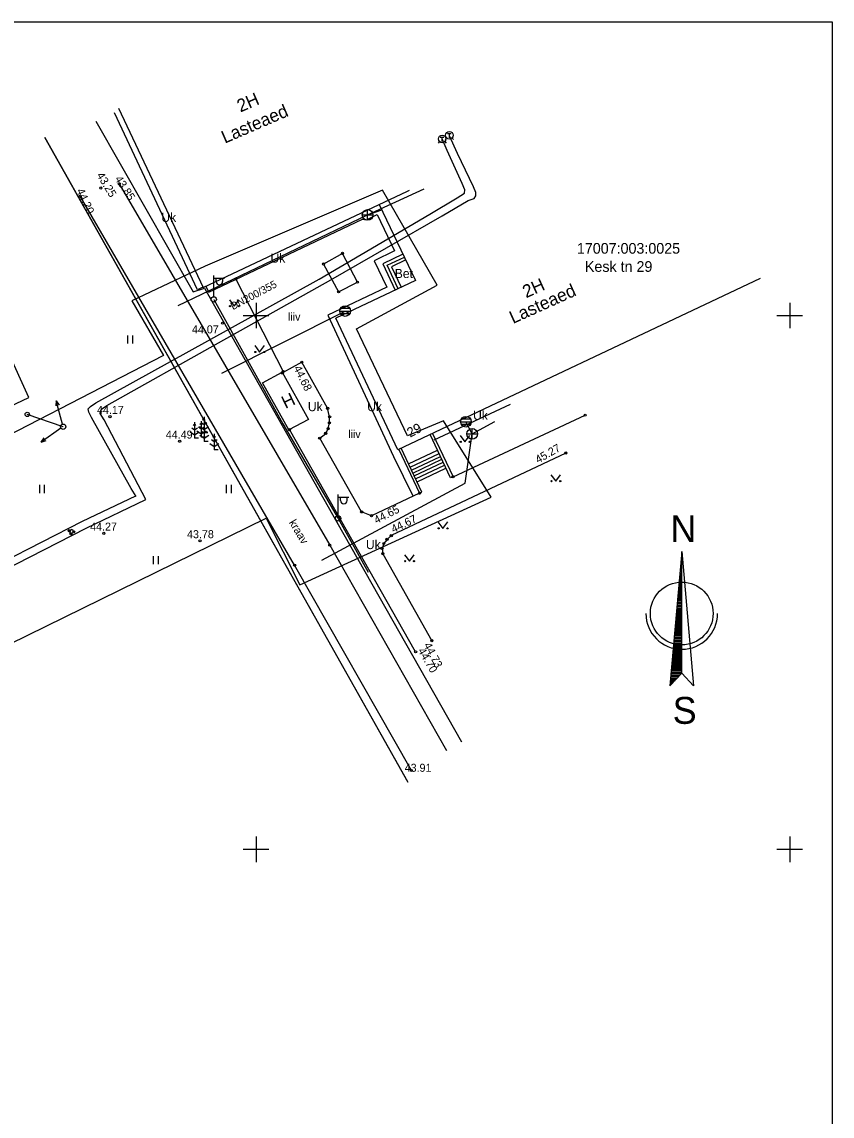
# Model space of a CAD drawing. Extents: x 641385 to 642153, y 6455477 to 6456351.
# Drawn here: x 641928.1 to 642004, y 6455975 to 6456077.5 of the extents above; entities that cross this region are included whole.
import ezdxf

# ---------------------------------------------------------------- set-up
doc = ezdxf.new("R2010")
doc.units = 0
for name, color, linetype in [('AED', 7, 'Continuous'), ('Default', 7, 'Continuous'), ('HALJASTUS', 7, 'Continuous'), ('HOONE', 7, 'Continuous'), ('HOONEDET', 7, 'Continuous'), ('JOONSIDE', 7, 'Continuous'), ('KKAEV', 7, 'Continuous'), ('KORGUS', 7, 'Continuous'), ('MOOTPIIR', 7, 'Continuous'), ('MPKAABEL', 7, 'Continuous'), ('MPOHULIIN', 7, 'Continuous'), ('PIIR', 7, 'Continuous'), ('POST', 7, 'Continuous'), ('PUU', 7, 'Continuous'), ('RAJATIS', 7, 'Continuous'), ('SKKAEV', 7, 'Continuous'), ('SKTRASS', 7, 'Continuous'), ('TEE', 7, 'Continuous'), ('TKAEV', 7, 'Continuous'), ('TTRASS', 7, 'Continuous'), ('VEEKOGU', 7, 'Continuous'), ('VORK', 7, 'Continuous'), ('VORMISTUS', 7, 'Continuous')]:
    doc.layers.add(name, color=color, linetype=linetype)

# ---------------------------------------------------------------- blocks, each defined once
blk = doc.blocks.new('SOSIIB')
at = {"layer": 'Default'}
for p, q in [((-35, 35), (35, 35)), ((0, -49), (0, 35)), ((-49, -49), (-77, -77)), ((49, -49), (77, -77))]:
    blk.add_line(p, q, dxfattribs=at)
blk.add_circle((0, 0), 70, dxfattribs=at)

msp = doc.modelspace()

# ---------------------------------------------------------------- linework, layer by layer
at = {"layer": 'AED'}
msp.add_lwpolyline([(641934.99, 6456068.2), (641944.1, 6456052.23), (641945.17, 6456052.57), (641957.58, 6456030.65), (641969.25, 6456010.05)], dxfattribs=at)
at = {"layer": 'HALJASTUS'}
for p, q in [((641947.5, 6456051.48), (641947.96, 6456050.87)), ((641947.96, 6456050.87), (641948.41, 6456051.48)), ((641937.96, 6456048.13), (641937.96, 6456047.37)), ((641938.41, 6456048.13), (641938.41, 6456047.37)), ((641949.87, 6456047.19), (641950.33, 6456046.58)), ((641950.33, 6456046.58), (641950.78, 6456047.19)), ((641969.11, 6456038.77), (641969.57, 6456038.16)), ((641969.57, 6456038.16), (641970.02, 6456038.77)), ((641977.61, 6456035.09), (641978.08, 6456034.48)), ((641978.08, 6456034.48), (641978.52, 6456035.09)), ((641929.7, 6456034.13), (641929.7, 6456033.37)), ((641930.15, 6456034.13), (641930.15, 6456033.37)), ((641947.19, 6456034.13), (641947.19, 6456033.36)), ((641947.65, 6456034.13), (641947.65, 6456033.36)), ((641967.04, 6456030.67), (641967.5, 6456030.06)), ((641967.5, 6456030.06), (641967.95, 6456030.67)), ((641940.37, 6456027.47), (641940.37, 6456026.71)), ((641940.83, 6456027.47), (641940.83, 6456026.71)), ((641963.9, 6456027.59), (641964.36, 6456026.99)), ((641964.36, 6456026.99), (641964.81, 6456027.59))]:
    msp.add_line(p, q, dxfattribs=at)
for centre in [(641947.56, 6456050.87), (641948.39, 6456050.87), (641949.93, 6456046.58), (641950.76, 6456046.58), (641969.17, 6456038.16), (641970, 6456038.16), (641977.68, 6456034.48), (641978.5, 6456034.48), (641967.1, 6456030.06), (641967.93, 6456030.06), (641963.96, 6456026.99), (641964.79, 6456026.99)]:
    msp.add_circle(centre, 0.055, dxfattribs=at)
at = {"layer": 'HOONE'}
for points in [[(641937.11, 6456069.41), (641945.05, 6456052.61), (641961.53, 6456060.41), (641964.11, 6456061.63)], [(641964.11, 6456061.63), (641964.36, 6456061.75)], [(641961.53, 6456060.41), (641964.93, 6456053.28)], [(641997.22, 6456053.47), (641963.29, 6456037.42), (641957.47, 6456049.75)], [(641964.93, 6456053.28), (641957.47, 6456049.75)], [(641916.55, 6456042.09), (641919.51, 6456035.67), (641924.79, 6456038.07), (641923.86, 6456040.03), (641928.7, 6456042.33), (641926.71, 6456046.71)], [(641952.43, 6456044.68), (641954.91, 6456040.27), (641953.07, 6456039.28), (641950.61, 6456043.7), (641952.43, 6456044.68)]]:
    msp.add_lwpolyline(points, dxfattribs=at)
at = {"layer": 'HOONEDET'}
for p, q in [((641944.52, 6456052.4), (641936.72, 6456068.97)), ((641945.56, 6456052.19), (641959.97, 6456059.02)), ((641959.97, 6456059.02), (641960.33, 6456058.97)), ((641960.33, 6456058.97), (641961.35, 6456059.45)), ((641961.35, 6456059.45), (641962.96, 6456056.05)), ((641962.96, 6456056.05), (641961.05, 6456055.12)), ((641961.05, 6456055.12), (641962.25, 6456052.65)), ((641963.76, 6456055.74), (641961.88, 6456054.85)), ((641961.88, 6456054.85), (641963.04, 6456052.38)), ((641962.28, 6456054.71), (641963.89, 6456055.47)), ((641964.02, 6456055.2), (641962.68, 6456054.56)), ((641963.31, 6456052.51), (641962.28, 6456054.71)), ((641962.68, 6456054.56), (641963.58, 6456052.64)), ((641945.3, 6456052.73), (641945.56, 6456052.19)), ((641945.02, 6456052.66), (641944.52, 6456052.4)), ((641962.25, 6456052.65), (641956.72, 6456050.02)), ((641966.69, 6456038.35), (641973.83, 6456041.71)), ((641968.22, 6456034.78), (641966.3, 6456038.84)), ((641966.53, 6456038.95), (641968.45, 6456034.89)), ((641963.37, 6456037.46), (641965.31, 6456033.35)), ((641965.54, 6456033.46), (641963.6, 6456037.56)), ((641964.28, 6456036.12), (641966.99, 6456037.4)), ((641964.44, 6456035.79), (641967.14, 6456037.07)), ((641964.56, 6456035.52), (641967.27, 6456036.8)), ((641964.69, 6456035.24), (641967.4, 6456036.53)), ((641964.82, 6456034.97), (641967.53, 6456036.26)), ((641964.95, 6456034.7), (641967.65, 6456035.99)), ((641965.08, 6456034.43), (641967.78, 6456035.71)), ((641968.45, 6456034.89), (641968.22, 6456034.78)), ((641965.31, 6456033.35), (641965.54, 6456033.46))]:
    msp.add_line(p, q, dxfattribs=at)
msp.add_lwpolyline([(641956.72, 6456050.02), (641962.89, 6456036.79), (641964.68, 6456033.12)], dxfattribs=at)
at = {"layer": 'KKAEV'}
for p, q in [((641960.45, 6456058.92), (641960.45, 6456059.92)), ((641959.95, 6456059.42), (641960.95, 6456059.42)), ((641970.24, 6456038.41), (641970.24, 6456039.41)), ((641969.74, 6456038.91), (641970.74, 6456038.91))]:
    msp.add_line(p, q, dxfattribs=at)
for centre in [(641960.45, 6456059.42), (641970.24, 6456038.91)]:
    msp.add_circle(centre, 0.5, dxfattribs=at)
at = {"layer": 'KORGUS'}
for centre in [(641935.46, 6456061.94), (641937.18, 6456062.33), (641933.52, 6456061.17), (641958.09, 6456055.82), (641958.09, 6456055.82), (641956.32, 6456054.82), (641948.1, 6456053.4), (641959.5, 6456053.13), (641957.73, 6456052.22), (641946.86, 6456049.28), (641954.28, 6456045.63), (641952.46, 6456044.62), (641952.54, 6456044.75), (641936.31, 6456040.53), (641956.7, 6456041.31), (641956.89, 6456040.51), (641980.84, 6456040.66), (641953.13, 6456039.31), (641956.75, 6456039.4), (641956.87, 6456039.95), (641955.96, 6456038.51), (641956.52, 6456038.96), (641942.84, 6456038.22), (641979.02, 6456037.12), (641968.45, 6456034.89), (641965.31, 6456033.35), (641959.89, 6456031.6), (641960.82, 6456031.25), (641932.5, 6456029.84), (641932.65, 6456029.55), (641932.93, 6456029.73), (641935.74, 6456029.6), (641962.27, 6456029.03), (641962.67, 6456029.38), (641944.75, 6456028.89), (641956.9, 6456028.49), (641961.8, 6456028.18), (641961.97, 6456028.64), (641961.87, 6456027.69), (641953.61, 6456026.62), (641966.47, 6456019.54), (641964.95, 6456018.49), (641964.56, 6456007.38)]:
    msp.add_circle(centre, 0.1, dxfattribs=at)
at = {"layer": 'MOOTPIIR'}
msp.add_lwpolyline([(641879.93, 6456014.6), (641844.46, 6456001.52), (641845.95, 6455997.85), (641851.91, 6456000.93), (641856.08, 6455993.37), (641850.22, 6455990.69), (641853.46, 6455983.97), (641889.14, 6456000.69), (641950.93, 6456031.03), (641954.11, 6456024.76), (641972.04, 6456032.97), (641967.55, 6456040.14), (641964.19, 6456038.72), (641959.41, 6456048.74), (641966.98, 6456052.85), (641961.85, 6456061.73), (641945.23, 6456054.61), (641938.35, 6456051.36), (641941.31, 6456046.24), (641879.93, 6456014.6)], dxfattribs=at)
at = {"layer": 'MPKAABEL'}
msp.add_lwpolyline([(641946.03, 6456051.51), (641952.5, 6456039.85), (641957.68, 6456030.99), (641960.5, 6456025.95)], dxfattribs=at)
at = {"layer": 'MPOHULIIN'}
for p, q in [((641931.28, 6456042), (641931.25, 6456041.53)), ((641931.28, 6456042), (641931.54, 6456041.6)), ((641931.85, 6456039.83), (641931.28, 6456042)), ((641931.71, 6456039.44), (641929.87, 6456038.15)), ((641931.92, 6456039.58), (641931.92, 6456039.58)), ((641931.92, 6456039.58), (641931.92, 6456039.58)), ((641929.87, 6456038.15), (641930.15, 6456038.53)), ((641929.87, 6456038.15), (641930.32, 6456038.29))]:
    msp.add_line(p, q, dxfattribs=at)
at = {"layer": 'PIIR'}
for points in [[(641930.2, 6456066.68), (641964.23, 6456006.3)], [(641964.23, 6456006.31), (641930.2, 6456066.68)]]:
    msp.add_lwpolyline(points, dxfattribs=at)
at = {"layer": 'POST'}
for p, q in [((641946.03, 6456051.76), (641946.03, 6456053.76)), ((641946.03, 6456053.51), (641947.03, 6456053.51)), ((641946.25, 6456053.19), (641946.25, 6456053.51)), ((641946.87, 6456053.19), (641946.87, 6456053.51)), ((641946.03, 6456051.51), (641946.03, 6456051.51)), ((641957.68, 6456031.24), (641957.68, 6456033.24)), ((641957.68, 6456032.99), (641958.68, 6456032.99)), ((641957.91, 6456032.67), (641957.91, 6456032.99)), ((641958.52, 6456032.67), (641958.52, 6456032.99)), ((641957.68, 6456030.99), (641957.68, 6456030.99))]:
    msp.add_line(p, q, dxfattribs=at)
msp.add_lwpolyline([(641931.92, 6456039.58), (641928.56, 6456040.73)], dxfattribs=at)
for centre, radius in [((641946.03, 6456051.51), 0.25), ((641928.56, 6456040.73), 0.2), ((641931.92, 6456039.58), 0.25), ((641957.68, 6456030.99), 0.25)]:
    msp.add_circle(centre, radius, dxfattribs=at)
for centre in [(641946.56, 6456053.19), (641958.22, 6456032.67)]:
    msp.add_arc(centre, 0.306, 180, 0, dxfattribs=at)
at = {"layer": 'PUU'}
for p, q in [((641945.12, 6456040.51), (641945.12, 6456039.01)), ((641944.24, 6456039.27), (641943.97, 6456039.44)), ((641944.24, 6456039.67), (641944.11, 6456039.75)), ((641944.24, 6456040.02), (641944.24, 6456038.52)), ((641944.36, 6456039.75), (641944.24, 6456039.67)), ((641944.5, 6456039.44), (641944.24, 6456039.27)), ((641944.86, 6456039.36), (641944.6, 6456039.53)), ((641944.69, 6456039.6), (641945.12, 6456039.32)), ((641944.86, 6456039.75), (641944.74, 6456039.84)), ((641945.12, 6456039.76), (641944.85, 6456039.94)), ((641944.86, 6456040.11), (641944.86, 6456038.61)), ((641944.99, 6456039.84), (641944.86, 6456039.75)), ((641945.13, 6456039.53), (641944.86, 6456039.36)), ((641945.12, 6456040.16), (641944.99, 6456040.24)), ((641945.15, 6456039.34), (641945.02, 6456039.43)), ((641945.24, 6456040.24), (641945.12, 6456040.16)), ((641945.38, 6456039.94), (641945.12, 6456039.76)), ((641945.12, 6456039.32), (641945.54, 6456039.6)), ((641945.15, 6456039.7), (641945.15, 6456038.2)), ((641945.27, 6456039.43), (641945.15, 6456039.34)), ((641943.81, 6456039.1), (641944.24, 6456038.82)), ((641944.24, 6456038.82), (641944.66, 6456039.1)), ((641944.6, 6456038.52), (641944.24, 6456038.52)), ((641944.44, 6456039.19), (641944.86, 6456038.91)), ((641944.72, 6456038.78), (641945.15, 6456038.5)), ((641944.86, 6456038.91), (641945.29, 6456039.19)), ((641945.22, 6456038.61), (641944.86, 6456038.61)), ((641945.15, 6456038.95), (641944.88, 6456039.12)), ((641945.48, 6456039.01), (641945.12, 6456039.01)), ((641945.41, 6456039.12), (641945.15, 6456038.95)), ((641945.15, 6456038.5), (641945.57, 6456038.78)), ((641946.08, 6456038.56), (641945.96, 6456038.65)), ((641946.08, 6456038.91), (641946.08, 6456037.41)), ((641946.21, 6456038.65), (641946.08, 6456038.56)), ((641945.51, 6456038.2), (641945.15, 6456038.2)), ((641945.66, 6456038), (641946.08, 6456037.72)), ((641946.08, 6456038.16), (641945.82, 6456038.34)), ((641946.35, 6456038.34), (641946.08, 6456038.16)), ((641946.08, 6456037.72), (641946.51, 6456038)), ((641946.45, 6456037.41), (641946.08, 6456037.41))]:
    msp.add_line(p, q, dxfattribs=at)
at = {"layer": 'RAJATIS'}
msp.add_lwpolyline([(641932.93, 6456029.72), (641932.66, 6456029.56), (641932.5, 6456029.83), (641932.77, 6456030), (641932.93, 6456029.72)], dxfattribs=at)
at = {"layer": 'SKKAEV'}
for p, q in [((641958.78, 6456050.67), (641957.92, 6456050.67)), ((641957.85, 6456050.42), (641958.85, 6456050.42)), ((641958.78, 6456050.17), (641957.92, 6456050.17)), ((641969.16, 6456040.05), (641970.16, 6456040.05)), ((641970.09, 6456040.3), (641969.23, 6456040.3)), ((641970.09, 6456039.8), (641969.23, 6456039.8))]:
    msp.add_line(p, q, dxfattribs=at)
for centre in [(641958.35, 6456050.42), (641969.66, 6456040.05)]:
    msp.add_circle(centre, 0.5, dxfattribs=at)
at = {"layer": 'SKTRASS'}
for points in [[(641960.45, 6456059.42), (641965.76, 6456061.87)], [(641960.45, 6456059.42), (641961.77, 6456059.9)], [(641942.71, 6456050.94), (641960.45, 6456059.42)], [(641946.78, 6456044.6), (641958.35, 6456050.42)], [(641956.17, 6456027.09), (641969.58, 6456034.28), (641970.24, 6456038.91), (641969.66, 6456040.05)], [(641970.24, 6456038.91), (641972.38, 6456040.07)]]:
    msp.add_lwpolyline(points, dxfattribs=at)
at = {"layer": 'TEE'}
for points in [[(641958.09, 6456055.82), (641956.32, 6456054.82), (641957.73, 6456052.22), (641959.5, 6456053.13), (641958.09, 6456055.82)], [(641948.1, 6456053.4), (641952.54, 6456044.75)], [(641965.31, 6456033.35), (641960.82, 6456031.25), (641959.89, 6456031.6), (641955.96, 6456038.51), (641956.52, 6456038.96), (641956.75, 6456039.4), (641956.87, 6456039.95), (641956.89, 6456040.51), (641956.7, 6456041.31), (641954.28, 6456045.63), (641952.46, 6456044.62)], [(641968.45, 6456034.89), (641980.84, 6456040.66)], [(641964.95, 6456018.49), (641953.13, 6456039.31)], [(641979.02, 6456037.12), (641962.67, 6456029.38), (641962.27, 6456029.03), (641961.97, 6456028.64), (641961.8, 6456028.18), (641961.87, 6456027.69), (641966.47, 6456019.54)]]:
    msp.add_lwpolyline(points, dxfattribs=at)
at = {"layer": 'TTRASS'}
for points in [[(641938.77, 6456033.03), (641938.31, 6456033.79), (641934.57, 6456040.46), (641934.32, 6456040.95), (641934.28, 6456041.26), (641934.48, 6456041.48), (641934.98, 6456041.82), (641945.48, 6456047.63), (641955.9, 6456053.41), (641966.27, 6456059.48), (641968.84, 6456061.02), (641969.54, 6456061.45), (641969.56, 6456061.77), (641969.32, 6456062.36), (641967.91, 6456065.46), (641967.43, 6456066.54)], [(641939.68, 6456032.76), (641935.75, 6456040.22), (641935.4, 6456040.83), (641935.41, 6456041.05), (641935.52, 6456041.24), (641936.02, 6456041.58), (641946.49, 6456047.45), (641957, 6456053.34), (641967.42, 6456059.34), (641969.86, 6456060.76), (641970.43, 6456060.95), (641970.58, 6456061.21), (641970.6, 6456061.51), (641970.38, 6456062.04), (641968.87, 6456065.17), (641968.11, 6456066.84)], [(641893.18, 6456015.55), (641895.96, 6456010.49), (641900.02, 6456012.66), (641934.07, 6456030.07), (641939.68, 6456032.76)], [(641893.5, 6456016.49), (641896.26, 6456011.48), (641899.68, 6456013.31), (641933.75, 6456030.73), (641938.73, 6456033.12)]]:
    msp.add_lwpolyline(points, dxfattribs=at)
at = {"layer": 'VEEKOGU'}
for points in [[(641937.18, 6456062.33), (641956.9, 6456028.49), (641967.84, 6456009.25)], [(641964.56, 6456007.38), (641953.61, 6456026.62), (641933.52, 6456061.17)]]:
    msp.add_lwpolyline(points, dxfattribs=at)
at = {"layer": 'VORK'}
for p, q in [((641950, 6456051.2), (641950, 6456048.8)), ((642000, 6456051.2), (642000, 6456048.8)), ((641948.8, 6456050), (641951.2, 6456050)), ((641998.8, 6456050), (642001.2, 6456050)), ((641950, 6456001.2), (641950, 6455998.8)), ((642000, 6456001.2), (642000, 6455998.8)), ((641948.8, 6456000), (641951.2, 6456000)), ((641998.8, 6456000), (642001.2, 6456000))]:
    msp.add_line(p, q, dxfattribs=at)
at = {"layer": 'VORMISTUS'}
for p, q in [((641989.88, 6456027.88), (641988.78, 6456015.31)), ((641989.82, 6456027.17), (641989.88, 6456027.17)), ((641989.83, 6456027.3), (641989.88, 6456027.3)), ((641989.84, 6456027.42), (641989.88, 6456027.42)), ((641989.85, 6456027.55), (641989.88, 6456027.55)), ((641989.86, 6456027.68), (641989.88, 6456027.68)), ((641989.87, 6456027.8), (641989.88, 6456027.8)), ((641989.88, 6456027.88), (641990.98, 6456015.31)), ((641989.88, 6456016.5), (641989.88, 6456027.88)), ((641989.73, 6456026.16), (641989.88, 6456026.16)), ((641989.74, 6456026.29), (641989.88, 6456026.29)), ((641989.75, 6456026.41), (641989.88, 6456026.41)), ((641989.76, 6456026.54), (641989.88, 6456026.54)), ((641989.77, 6456026.67), (641989.88, 6456026.67)), ((641989.78, 6456026.79), (641989.88, 6456026.79)), ((641989.79, 6456026.92), (641989.88, 6456026.92)), ((641989.8, 6456027.05), (641989.88, 6456027.05)), ((641989.63, 6456025.03), (641989.88, 6456025.03)), ((641989.64, 6456025.15), (641989.88, 6456025.15)), ((641989.65, 6456025.28), (641989.88, 6456025.28)), ((641989.66, 6456025.41), (641989.88, 6456025.41)), ((641989.67, 6456025.53), (641989.88, 6456025.53)), ((641989.68, 6456025.66), (641989.88, 6456025.66)), ((641989.69, 6456025.78), (641989.88, 6456025.78)), ((641989.71, 6456025.91), (641989.88, 6456025.91)), ((641989.72, 6456026.04), (641989.88, 6456026.04)), ((641989.54, 6456024.02), (641989.88, 6456024.02)), ((641989.55, 6456024.14), (641989.88, 6456024.14)), ((641989.56, 6456024.27), (641989.88, 6456024.27)), ((641989.57, 6456024.4), (641989.88, 6456024.4)), ((641989.58, 6456024.52), (641989.88, 6456024.52)), ((641989.59, 6456024.65), (641989.88, 6456024.65)), ((641989.61, 6456024.77), (641989.88, 6456024.77)), ((641989.62, 6456024.9), (641989.88, 6456024.9)), ((641989.45, 6456023.01), (641989.88, 6456023.01)), ((641989.46, 6456023.13), (641989.88, 6456023.13)), ((641989.47, 6456023.26), (641989.88, 6456023.26)), ((641989.48, 6456023.39), (641989.88, 6456023.39)), ((641989.5, 6456023.51), (641989.88, 6456023.51)), ((641989.51, 6456023.64), (641989.88, 6456023.64)), ((641989.52, 6456023.77), (641989.88, 6456023.77)), ((641989.53, 6456023.89), (641989.88, 6456023.89)), ((641989.36, 6456022), (641989.88, 6456022)), ((641989.37, 6456022.13), (641989.88, 6456022.13)), ((641989.39, 6456022.25), (641989.88, 6456022.25)), ((641989.4, 6456022.38), (641989.88, 6456022.38)), ((641989.41, 6456022.5), (641989.88, 6456022.5)), ((641989.42, 6456022.63), (641989.88, 6456022.63)), ((641989.43, 6456022.76), (641989.88, 6456022.76)), ((641989.44, 6456022.88), (641989.88, 6456022.88)), ((641989.27, 6456020.99), (641989.88, 6456020.99)), ((641989.29, 6456021.12), (641989.88, 6456021.12)), ((641989.3, 6456021.24), (641989.88, 6456021.24)), ((641989.31, 6456021.37), (641989.88, 6456021.37)), ((641989.32, 6456021.49), (641989.88, 6456021.49)), ((641989.33, 6456021.62), (641989.88, 6456021.62)), ((641989.34, 6456021.75), (641989.88, 6456021.75)), ((641989.35, 6456021.87), (641989.88, 6456021.87)), ((641989.19, 6456019.98), (641989.88, 6456019.98)), ((641989.2, 6456020.11), (641989.88, 6456020.11)), ((641989.21, 6456020.23), (641989.88, 6456020.23)), ((641989.22, 6456020.36), (641989.88, 6456020.36)), ((641989.23, 6456020.49), (641989.88, 6456020.49)), ((641989.24, 6456020.61), (641989.88, 6456020.61)), ((641989.25, 6456020.74), (641989.88, 6456020.74)), ((641989.26, 6456020.86), (641989.88, 6456020.86)), ((641989.1, 6456018.97), (641989.88, 6456018.97)), ((641989.11, 6456019.1), (641989.88, 6456019.1)), ((641989.12, 6456019.22), (641989.88, 6456019.22)), ((641989.13, 6456019.35), (641989.88, 6456019.35)), ((641989.14, 6456019.48), (641989.88, 6456019.48)), ((641989.15, 6456019.6), (641989.88, 6456019.6)), ((641989.16, 6456019.73), (641989.88, 6456019.73)), ((641989.18, 6456019.85), (641989.88, 6456019.85)), ((641989.01, 6456017.96), (641989.88, 6456017.96)), ((641989.02, 6456018.09), (641989.88, 6456018.09)), ((641989.03, 6456018.21), (641989.88, 6456018.21)), ((641989.04, 6456018.34), (641989.88, 6456018.34)), ((641989.05, 6456018.47), (641989.88, 6456018.47)), ((641989.07, 6456018.59), (641989.88, 6456018.59)), ((641989.08, 6456018.72), (641989.88, 6456018.72)), ((641989.09, 6456018.85), (641989.88, 6456018.85)), ((641988.91, 6456016.83), (641989.88, 6456016.83)), ((641988.92, 6456016.95), (641989.88, 6456016.95)), ((641988.93, 6456017.08), (641989.88, 6456017.08)), ((641988.94, 6456017.21), (641989.88, 6456017.21)), ((641988.95, 6456017.33), (641989.88, 6456017.33)), ((641988.97, 6456017.46), (641989.88, 6456017.46)), ((641988.98, 6456017.58), (641989.88, 6456017.58)), ((641988.99, 6456017.71), (641989.88, 6456017.71)), ((641989, 6456017.84), (641989.88, 6456017.84)), ((641988.78, 6456015.31), (641989.88, 6456016.5)), ((641988.82, 6456015.82), (641989.25, 6456015.82)), ((641988.83, 6456015.94), (641989.36, 6456015.94)), ((641988.84, 6456016.07), (641989.48, 6456016.07)), ((641988.86, 6456016.2), (641989.6, 6456016.2)), ((641988.87, 6456016.32), (641989.71, 6456016.32)), ((641988.88, 6456016.45), (641989.83, 6456016.45)), ((641988.89, 6456016.57), (641989.88, 6456016.57)), ((641988.9, 6456016.7), (641989.88, 6456016.7)), ((641989.88, 6456016.5), (641990.98, 6456015.31)), ((641988.79, 6456015.44), (641988.89, 6456015.44)), ((641988.8, 6456015.57), (641989.01, 6456015.57)), ((641988.81, 6456015.69), (641989.13, 6456015.69))]:
    msp.add_line(p, q, dxfattribs=at)
msp.add_lwpolyline([(642003.97, 6455872.5), (641719.47, 6455872.5), (641719.47, 6456077.5), (642003.97, 6456077.5), (642003.97, 6455872.5)], dxfattribs=at)
msp.add_circle((641989.88, 6456022.09), 2.94, dxfattribs=at)
msp.add_arc((641989.88, 6456022.09), 3.36, 180, 0, dxfattribs=at)

# ---------------------------------------------------------------- block references
at = {"layer": 'TKAEV', "xscale": 0.005, "yscale": 0.005}
for p in [(641968.11, 6456066.88), (641967.43, 6456066.54)]:
    msp.add_blockref('SOSIIB', p, dxfattribs=at)

# ---------------------------------------------------------------- texts
at = {"layer": 'HALJASTUS'}
for p in [(641952.99, 6456049.51), (641958.63, 6456038.52)]:
    msp.add_text('liiv', height=0.75, dxfattribs=at).set_placement(p)
at = {"layer": 'HOONE'}
for s, height, rotation, p in [('2H', 1.2, 23.4625, (641948.53, 6456069.01)), ('Lasteaed', 1.2, 23.4625, (641947.07, 6456066.09)), ('Lasteaed', 1.2, 24.2641, (641974.07, 6456049.2)), ('2H', 1.2, 24.2641, (641975.3, 6456051.61)), ('H', 1.2, 25.8365, (641952.75, 6456041.23)), ('29', 0.9, 28.1072, (641964.43, 6456038.55))]:
    msp.add_text(s, height=height, rotation=rotation, dxfattribs=at).set_placement(p)
at = {"layer": 'JOONSIDE'}
msp.add_text('DN200/355', height=0.7, rotation=27.7395, dxfattribs=at).set_placement((641947.83, 6456050.5))
at = {"layer": 'KORGUS'}
for s, rotation, p in [('43.25', 301.2234, (641935.03, 6456063.14)), ('43.85', 302.8615, (641936.73, 6456062.8)), ('44.20', 294.8198, (641933.15, 6456061.7)), ('44.68', 296.1986, (641953.5, 6456045.09)), ('45.27', 29.7351, (641976.42, 6456036.12)), ('44.65', 27.2443, (641961.28, 6456030.46)), ('44.67', 25.7032, (641962.87, 6456029.61)), ('44.73', 297.6471, (641965.68, 6456019.13)), ('44.70', 300.1627, (641965.13, 6456018.61))]:
    msp.add_text(s, height=0.75, rotation=rotation, dxfattribs=at).set_placement(p)
for s, p in [('44.07', (641943.99, 6456048.33)), ('44.17', (641935.09, 6456040.78)), ('44.49', (641941.54, 6456038.47)), ('44.27', (641934.45, 6456029.85)), ('43.78', (641943.53, 6456029.14)), ('43.91', (641963.92, 6456007.26))]:
    msp.add_text(s, height=0.75, dxfattribs=at).set_placement(p)
at = {"layer": 'PIIR'}
for s, p in [('17007:003:0025', (641980.06, 6456055.79)), ('Kesk tn 29', (641980.81, 6456054.09))]:
    msp.add_text(s, height=1, dxfattribs=at).set_placement(p)
at = {"layer": 'TEE'}
for s, p in [('Uk', (641941.12, 6456058.77)), ('Uk', (641951.35, 6456054.95)), ('Bet', (641962.99, 6456053.51)), ('Uk', (641954.85, 6456041.04)), ('Uk', (641960.41, 6456041.04)), ('Uk', (641970.33, 6456040.23)), ('Uk', (641960.29, 6456028.12))]:
    msp.add_text(s, height=0.85, dxfattribs=at).set_placement(p)
at = {"layer": 'VEEKOGU'}
msp.add_text('kraav', height=0.75, rotation=300.9463, dxfattribs=at).set_placement((641953.05, 6456030.61))
at = {"layer": 'VORMISTUS'}
for s, p in [('N', (641988.82, 6456028.77)), ('S', (641989.03, 6456011.75))]:
    msp.add_text(s, height=2.52, dxfattribs=at).set_placement(p)

doc.saveas('drawing.dxf')
